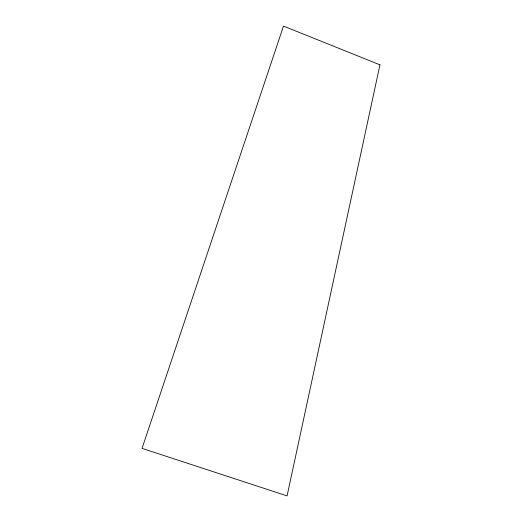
<?xml version="1.0" encoding="UTF-8"?>
<svg xmlns="http://www.w3.org/2000/svg" width="522" height="522" viewBox="0 0 522 522"><rect width="100%" height="100%" fill="white"/><g stroke="black" fill="none" stroke-linecap="round" stroke-linejoin="round"><path stroke-width="0.78" d="M379.951 64.826L287.074 495.9L142.049 448.365L283.498 26.1L379.951 64.826"/></g></svg>
